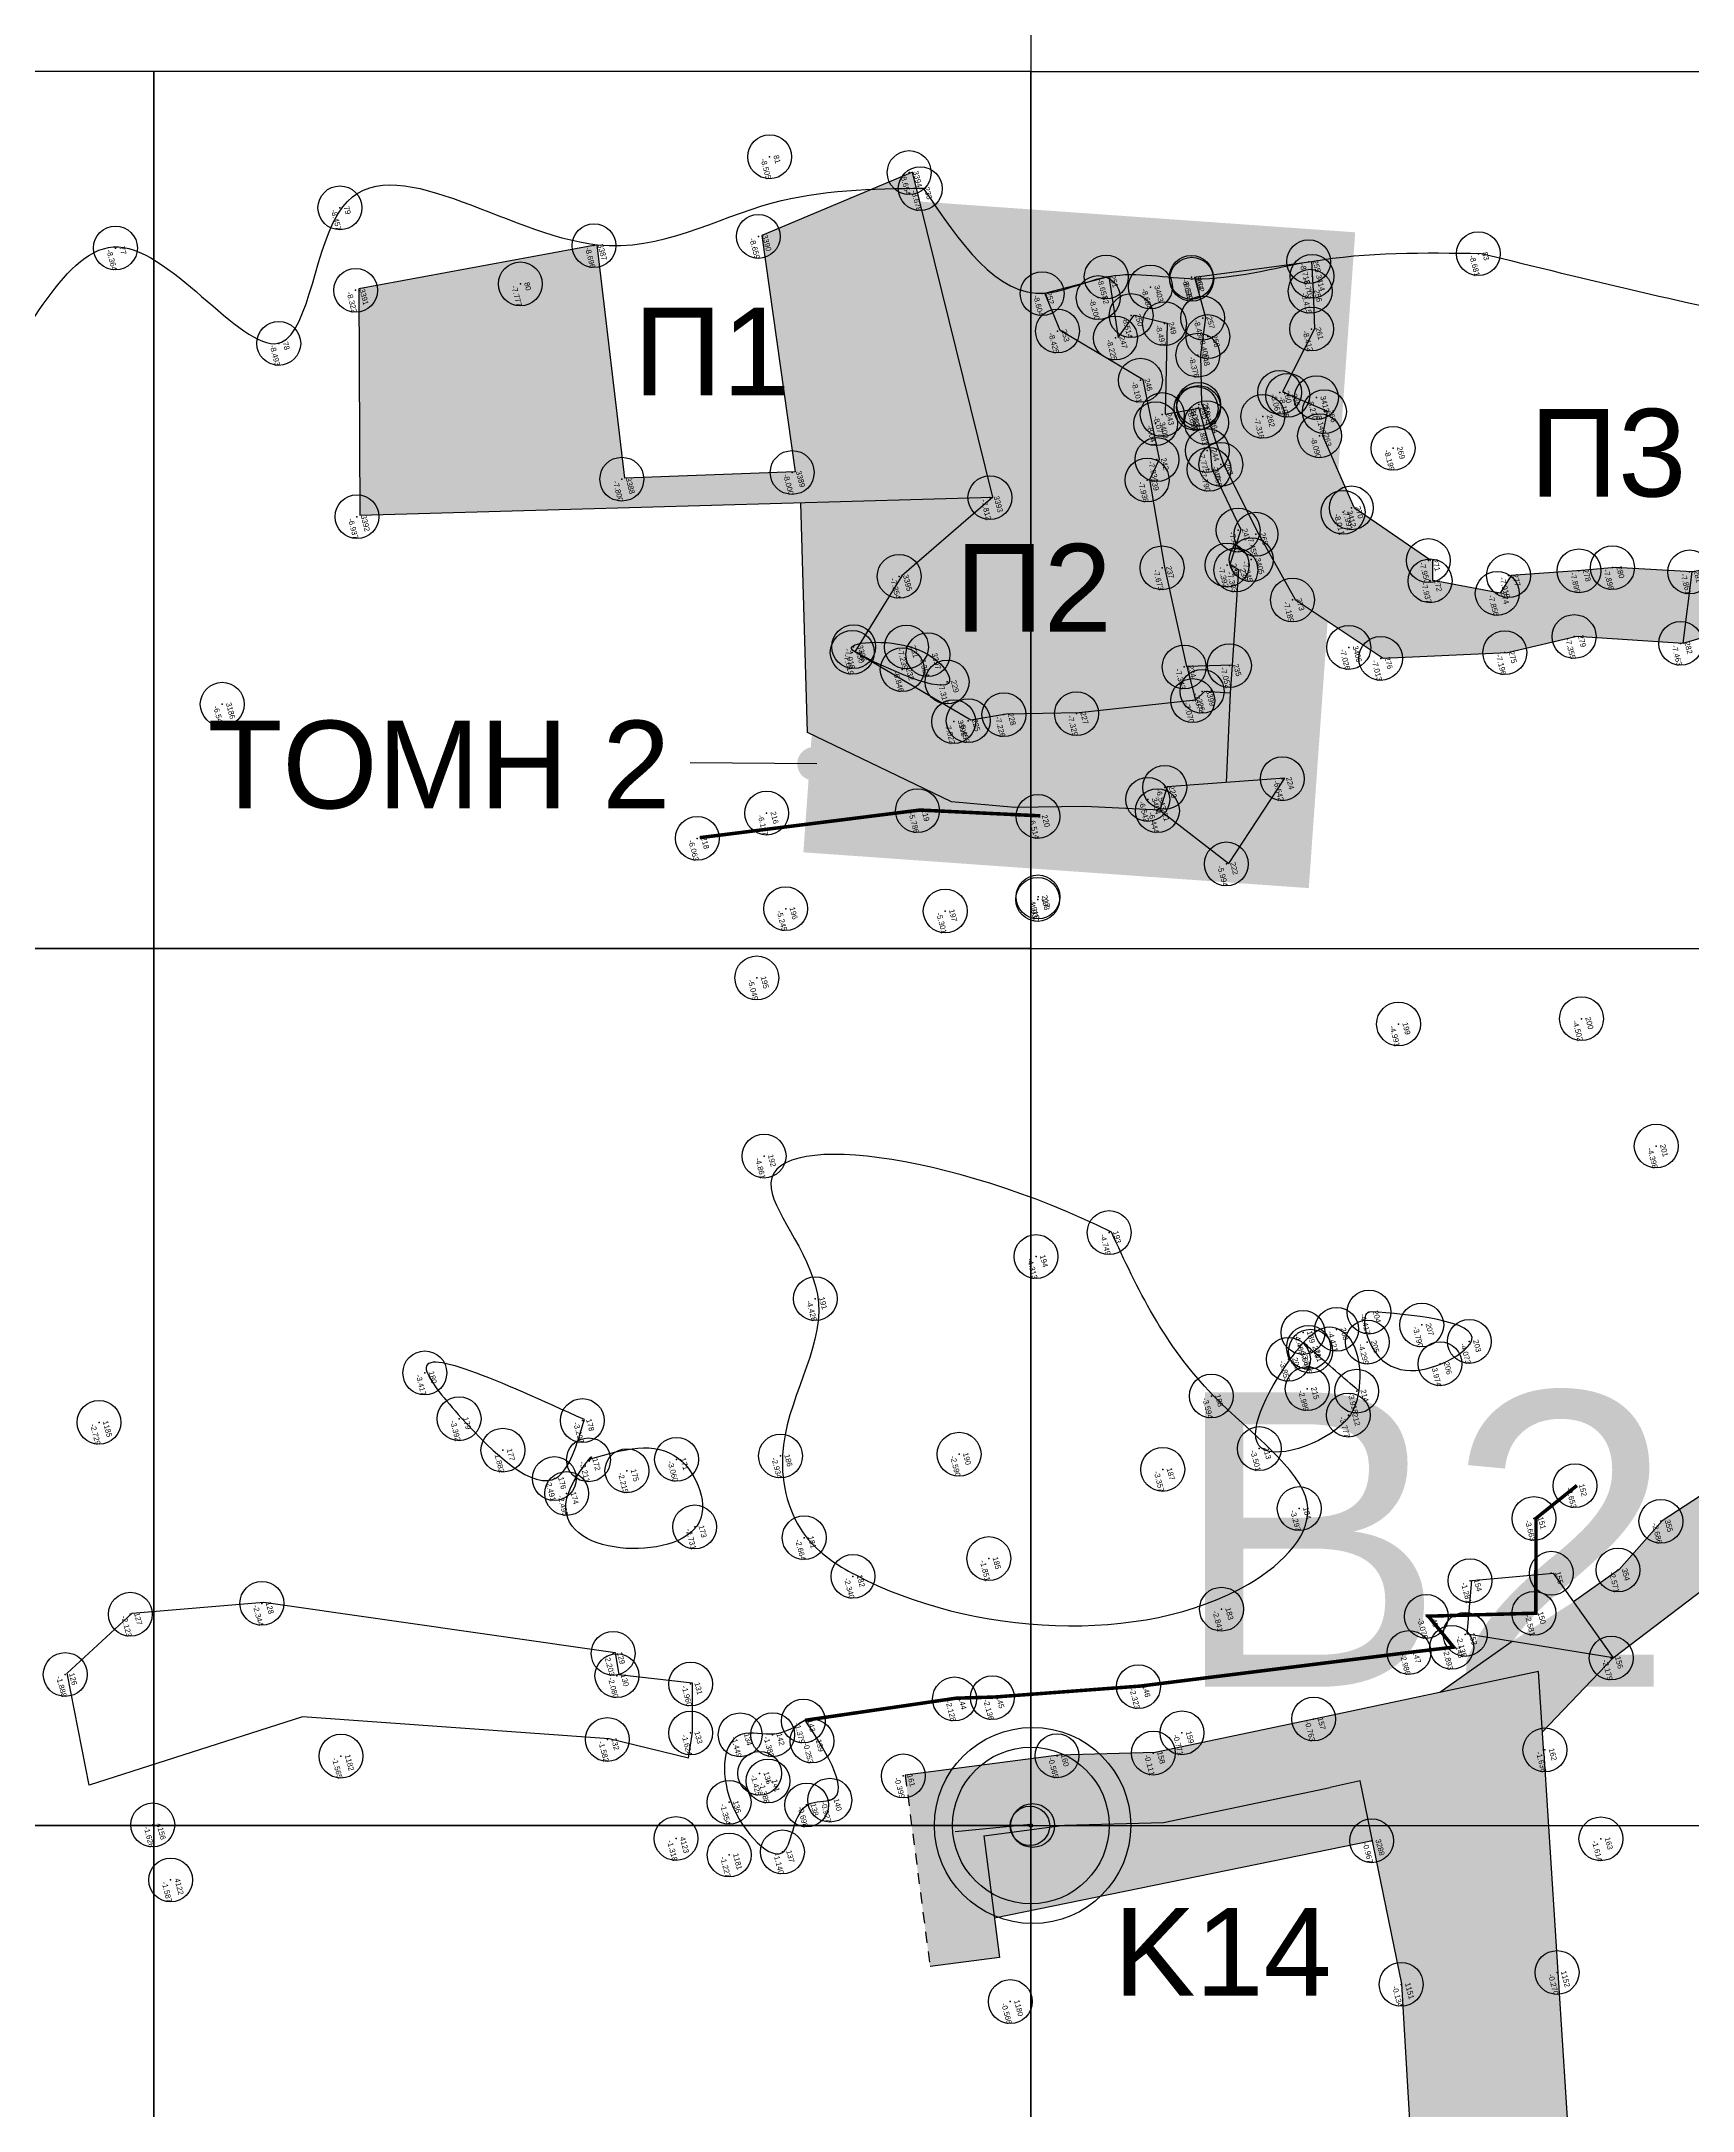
# Model space of a CAD drawing. Header units: millimetres. Extents: x 979 to 714242, y 976 to 4055134.
# Drawn here: x 714077.69 to 714096.52, y 4054859.59 to 4054883.18 of the extents above; entities that cross this region are included whole.
import ezdxf

# ---------------------------------------------------------------- set-up
doc = ezdxf.new("R2010")
doc.units = ezdxf.units.MM
doc.header["$LTSCALE"] = 0.5
doc.header["$MEASUREMENT"] = 0
doc.header["$PDMODE"] = 32
doc.header["$PDSIZE"] = 0.5
doc.linetypes.add('DASHED', pattern=[0.75, 0.5, -0.25])
for name, color, linetype in [('_______TEST_LINE', 30, 'Continuous'), ('__A_11', 1, 'Continuous'), ('__L_11', 1, 'Continuous'), ('__toixeia_pyrg', 5, 'Continuous'), ('AKTOGRAMMI', 255, 'Continuous'), ('apolaxevmenoi_11', 255, 'Continuous'), ('AREA_KYK', 4, 'Continuous'), ('AREA_NOTES', 4, 'Continuous'), ('AREA_SHM', 4, 'Continuous'), ('AREA_TXT', 4, 'Continuous'), ('Endeixeis', 61, 'Continuous'), ('grammes_12', 3, 'Continuous'), ('hatch_proistorikon', 1, 'Continuous'), ('kanabos', 7, 'Continuous'), ('kanabos_10_10', 254, 'Continuous'), ('onoma_kataskevon', 1, 'Continuous'), ('POINTS_KANABBOS_50_50', 7, 'Continuous'), ('TAX-DESC', 45, 'Continuous'), ('TAX-H', 192, 'Continuous'), ('TAX-KOD', 7, 'Continuous'), ('TAX-SHM', 7, 'Continuous')]:
    doc.layers.add(name, color=color, linetype=linetype)
doc.layers.add('ANASKAFES', color=43, linetype='Continuous', transparency=0.6)
doc.styles.add('gr-sdtopo1', font='gr-sdtopo1.shx', dxfattribs={"bigfont": 'BigFgrsdto1.shx'})
doc.styles.get("Standard").update_dxf_attribs({"font": 'arial.ttf'})
doc.styles.add('zzARIALzz', font='arial.ttf')

# ---------------------------------------------------------------- blocks, each defined once
blk = doc.blocks.new('kanabos')
at = {"layer": 'kanabos'}
for p, q in [((714088.096, 4054912.798), (714088.096, 4054712.798)), ((713988.096, 4054862.798), (714188.096, 4054862.798))]:
    blk.add_line(p, q, dxfattribs=at)
blk = doc.blocks.new('kanabos 10_10')
at = {"layer": 'kanabos_10_10'}
for p, q in [((714253.259, 4054882.869), (714273.259, 4054882.869)), ((714253.259, 4054882.869), (714253.259, 4054802.869)), ((714253.259, 4054872.869), (714303.259, 4054872.869)), ((714253.259, 4054862.869), (714313.259, 4054862.869))]:
    blk.add_line(p, q, dxfattribs=at)
blk = doc.blocks.new('blk_SHMEIO_3-Lay')
at = {"layer": 'TAX-SHM'}
blk.add_point((0, 0), dxfattribs=at)
at = {"layer": 'TAX-DESC', "style": 'gr-sdtopo1'}
blk.add_attdef('DESC', (1.12, -0.34), '', height=0.5, dxfattribs=at)
at = {"layer": 'TAX-H', "style": 'gr-sdtopo1'}
blk.add_attdef('H', (0, -1.7), '', height=1, dxfattribs=at)
at = {"layer": 'TAX-KOD', "style": 'gr-sdtopo1'}
blk.add_attdef('KOD', (0, 0.7), '', height=1, dxfattribs=at)
blk = doc.blocks.new('kan10_10_1')
for p, q in [((714374.945, 4054970.478), (714374.945, 4054960.478)), ((714384.945, 4054970.478), (714374.945, 4054970.478)), ((714384.945, 4054960.478), (714384.945, 4054970.478)), ((714374.945, 4054960.478), (714384.945, 4054960.478)), ((714374.945, 4054960.478), (714374.945, 4054950.478)), ((714384.945, 4054960.478), (714374.945, 4054960.478)), ((714384.945, 4054950.478), (714384.945, 4054960.478)), ((714374.945, 4054950.478), (714384.945, 4054950.478)), ((714374.945, 4054950.478), (714374.945, 4054940.478)), ((714384.945, 4054950.478), (714374.945, 4054950.478)), ((714384.945, 4054940.478), (714384.945, 4054950.478))]:
    blk.add_line(p, q)
blk = doc.blocks.new('ENDEIX')
at = {"layer": 'Endeixeis'}
h = blk.add_hatch(color=256, dxfattribs=at)
h.dxf.hatch_style = 1
h.paths.add_polyline_path([(714068.868, 4054792.635, 1), (714069.251, 4054792.635, 1)])
blk.add_line((714069.093, 4054792.637), (714067.65, 4054792.577), dxfattribs=at)
blk = doc.blocks.new('blk_KOR-IDIOKT_4-Lay')
at = {"layer": 'AREA_KYK', "linetype": 'ByBlock', "lineweight": -2}
blk.add_circle((0, 0), 1, dxfattribs=at)
at = {"layer": 'AREA_SHM'}
blk.add_point((0, 0), dxfattribs=at)
at = {"layer": 'AREA_NOTES', "style": 'zzARIALzz'}
blk.add_attdef('KTT', (1.414, -3.414), '', height=1.5, dxfattribs=at)
at = {"layer": 'AREA_TXT', "style": 'zzARIALzz'}
blk.add_attdef('AA', (1.414, 1.414), '', height=3, dxfattribs=at)

msp = doc.modelspace()

# ---------------------------------------------------------------- hatches: boundary and pattern name
at = {"layer": 'ANASKAFES'}
h = msp.add_hatch(color=256, dxfattribs=at)
h.dxf.hatch_style = 1
h.paths.add_polyline_path([(714092.672, 4054881.004), (714086.91, 4054881.411), (714086.381, 4054873.934), (714092.143, 4054873.526)])
at = {"layer": 'hatch_proistorikon'}
h = msp.add_hatch(color=1, dxfattribs=at)
h.dxf.hatch_style = 1
edge = h.paths.add_edge_path()
edge.add_line((714084.03, 4054880.863), (714081.312, 4054880.36))
edge.add_line((714081.312, 4054880.36), (714081.324, 4054877.777))
edge.add_line((714081.324, 4054877.777), (714088.539, 4054877.984))
edge.add_line((714088.539, 4054877.984), (714087.67, 4054881.507))
edge.add_spline(control_points=[(714087.67, 4054881.507), (714087.573, 4054881.506), (714087.476, 4054881.504), (714087.378, 4054881.501)], knot_values=[100.888039, 100.888039, 100.888039, 100.888039, 101.176087, 101.176087, 101.176087, 101.176087], degree=3, periodic=0)
edge.add_spline(control_points=[(714087.378, 4054881.501), (714087.304, 4054881.499), (714087.23, 4054881.497), (714087.157, 4054881.493)], knot_values=[100.668393, 100.668393, 100.668393, 100.668393, 100.888039, 100.888039, 100.888039, 100.888039], degree=3, periodic=0)
edge.add_line((714087.157, 4054881.493), (714085.906, 4054880.966))
edge.add_line((714085.906, 4054880.966), (714086.287, 4054878.274))
edge.add_line((714086.287, 4054878.274), (714084.344, 4054878.201))
edge.add_line((714084.344, 4054878.201), (714084.03, 4054880.863))
edge = h.paths.add_edge_path()
edge.add_line((714087.625, 4054881.691), (714087.157, 4054881.493))
edge.add_spline(control_points=[(714087.157, 4054881.493), (714087.206, 4054881.496), (714087.256, 4054881.497), (714087.305, 4054881.499)], knot_values=[100.668393, 100.668393, 100.668393, 100.668393, 100.815884, 100.815884, 100.815884, 100.815884], degree=3, periodic=0)
edge.add_spline(control_points=[(714087.305, 4054881.499), (714087.33, 4054881.5), (714087.354, 4054881.501), (714087.378, 4054881.501)], knot_values=[100.815884, 100.815884, 100.815884, 100.815884, 100.888039, 100.888039, 100.888039, 100.888039], degree=3, periodic=0)
edge.add_spline(control_points=[(714087.378, 4054881.501), (714087.394, 4054881.502), (714087.411, 4054881.502), (714087.427, 4054881.502)], knot_values=[100.888039, 100.888039, 100.888039, 100.888039, 100.935548, 100.935548, 100.935548, 100.935548], degree=3, periodic=0)
edge.add_spline(control_points=[(714087.427, 4054881.502), (714087.508, 4054881.504), (714087.589, 4054881.506), (714087.67, 4054881.507)], knot_values=[100.935548, 100.935548, 100.935548, 100.935548, 101.176087, 101.176087, 101.176087, 101.176087], degree=3, periodic=0)
edge.add_line((714087.67, 4054881.507), (714087.625, 4054881.691))
h = msp.add_hatch(color=1, dxfattribs=at)
h.dxf.hatch_style = 1
h.paths.add_polyline_path([(714092.659, 4054877.867), (714092.298, 4054878.689), (714092.352, 4054878.963), (714091.843, 4054879.184), (714092.207, 4054879.905), (714092.174, 4054880.673), (714090.841, 4054880.492), (714090.965, 4054880.032), (714090.92, 4054879.008), (714091.008, 4054878.839), (714091.172, 4054878.362), (714091.571, 4054877.565), (714091.986, 4054876.817), (714092.992, 4054876.149), (714094.408, 4054876.214), (714095.198, 4054876.397), (714096.411, 4054876.319), (714096.515, 4054877.133), (714095.635, 4054877.182), (714094.45, 4054877.092), (714094.323, 4054876.889), (714093.556, 4054877.033), (714093.556, 4054877.251)])
h = msp.add_hatch(color=1, dxfattribs=at)
h.dxf.hatch_style = 1
edge = h.paths.add_edge_path()
edge.add_line((714090.39, 4054880.002), (714090.151, 4054880.06))
edge.add_line((714090.151, 4054880.06), (714089.971, 4054879.805))
edge.add_line((714089.971, 4054879.805), (714089.865, 4054880.501))
edge.add_line((714089.865, 4054880.501), (714089.627, 4054880.439))
edge.add_spline(control_points=[(714089.627, 4054880.439), (714089.457, 4054880.385), (714089.291, 4054880.322), (714089.135, 4054880.311)], knot_values=[1.833823, 1.833823, 1.833823, 1.833823, 2.348856, 2.348856, 2.348856, 2.348856], degree=3, periodic=0)
edge.add_line((714089.135, 4054880.311), (714089.31, 4054879.884))
edge.add_line((714089.31, 4054879.884), (714090.255, 4054879.322))
edge.add_line((714090.255, 4054879.322), (714090.442, 4054878.419))
edge.add_line((714090.442, 4054878.419), (714090.331, 4054878.185))
edge.add_line((714090.331, 4054878.185), (714090.5, 4054877.185))
edge.add_line((714090.5, 4054877.185), (714090.753, 4054876.054))
edge.add_line((714090.753, 4054876.054), (714090.892, 4054876.058))
edge.add_line((714090.892, 4054876.058), (714090.431, 4054878.824))
edge.add_line((714090.431, 4054878.824), (714090.39, 4054880.002))
h = msp.add_hatch(color=1, dxfattribs=at)
h.dxf.hatch_style = 1
h.paths.add_polyline_path([(714091.036, 4054878.307), (714091.018, 4054878.522), (714090.89, 4054879), (714090.504, 4054878.932), (714090.53, 4054879.969), (714090.39, 4054880.002), (714090.431, 4054878.824), (714090.892, 4054876.058), (714091.268, 4054876.068), (714091.341, 4054877.158), (714091.242, 4054877.214), (714091.368, 4054877.614)])
h = msp.add_hatch(color=1, dxfattribs=at)
h.dxf.hatch_style = 1
edge = h.paths.add_edge_path()
edge.add_line((714097.825, 4054877.359), (714096.515, 4054877.133))
edge.add_line((714096.515, 4054877.133), (714096.411, 4054876.319))
edge.add_line((714096.411, 4054876.319), (714098.781, 4054877.017))
edge.add_line((714098.781, 4054877.017), (714099.787, 4054878.594))
edge.add_line((714099.787, 4054878.594), (714097.724, 4054879.934))
edge.add_spline(control_points=[(714097.724, 4054879.934), (714097.715, 4054879.936), (714097.655, 4054879.948), (714097.595, 4054879.96), (714097.544, 4054879.97)], knot_values=[3.522992, 3.522992, 3.522992, 3.522992, 3.551817, 3.70942, 3.70942, 3.70942, 3.70942], degree=3, periodic=0)
edge.add_line((714097.544, 4054879.97), (714097.321, 4054879.69))
edge.add_line((714097.321, 4054879.69), (714097.825, 4054877.359))
h = msp.add_hatch(color=1, dxfattribs=at)
h.dxf.hatch_style = 1
edge = h.paths.add_edge_path()
edge.add_line((714088.539, 4054877.984), (714086.351, 4054877.921))
edge.add_line((714086.351, 4054877.921), (714086.426, 4054875.302))
edge.add_line((714086.426, 4054875.302), (714088.069, 4054874.509))
edge.add_line((714088.069, 4054874.509), (714088.793, 4054874.445))
edge.add_line((714088.793, 4054874.445), (714089.591, 4054874.456))
edge.add_line((714089.591, 4054874.456), (714090.445, 4054874.414))
edge.add_line((714090.445, 4054874.414), (714090.53, 4054874.681))
edge.add_line((714090.53, 4054874.681), (714091.2, 4054874.729))
edge.add_line((714091.2, 4054874.729), (714091.246, 4054875.751))
edge.add_line((714091.246, 4054875.751), (714090.957, 4054875.77))
edge.add_line((714090.957, 4054875.77), (714090.85, 4054875.671))
edge.add_line((714090.85, 4054875.671), (714089.524, 4054875.523))
edge.add_line((714089.524, 4054875.523), (714088.697, 4054875.511))
edge.add_line((714088.697, 4054875.511), (714088.288, 4054875.442))
edge.add_line((714088.288, 4054875.442), (714086.968, 4054876.221))
edge.add_spline(control_points=[(714086.968, 4054876.221), (714086.964, 4054876.223), (714086.961, 4054876.226), (714086.958, 4054876.228)], knot_values=[2.347263, 2.347263, 2.347263, 2.347263, 2.360006, 2.360006, 2.360006, 2.360006], degree=3, periodic=0)
edge.add_spline(control_points=[(714086.951, 4054876.232), (714086.949, 4054876.234), (714086.946, 4054876.236), (714086.944, 4054876.238)], knot_values=[2.325525, 2.325525, 2.325525, 2.325525, 2.338118, 2.338118, 2.338118, 2.338118], degree=3, periodic=0)
edge.add_spline(control_points=[(714086.932, 4054876.251), (714086.932, 4054876.252), (714086.932, 4054876.252), (714086.931, 4054876.253)], knot_values=[2.291317, 2.291317, 2.291317, 2.291317, 2.295894, 2.295894, 2.295894, 2.295894], degree=3, periodic=0)
edge.add_spline(control_points=[(714086.929, 4054876.269), (714086.93, 4054876.27), (714086.93, 4054876.27), (714086.93, 4054876.271)], knot_values=[2.24793, 2.24793, 2.24793, 2.24793, 2.25264, 2.25264, 2.25264, 2.25264], degree=3, periodic=0)
edge.add_spline(control_points=[(714086.937, 4054876.281), (714086.95, 4054876.295), (714086.982, 4054876.307), (714087.026, 4054876.315)], knot_values=[2.101457, 2.101457, 2.101457, 2.101457, 2.221724, 2.221724, 2.221724, 2.221724], degree=3, periodic=0)
edge.add_line((714087.026, 4054876.315), (714087.505, 4054877.087))
edge.add_line((714087.505, 4054877.087), (714088.539, 4054877.984))
h = msp.add_hatch(color=1, dxfattribs=at)
h.dxf.hatch_style = 1
h.paths.add_polyline_path([(714090.892, 4054876.058), (714090.753, 4054876.054), (714090.85, 4054875.671), (714090.943, 4054875.757)])
h.paths.add_polyline_path([(714091.268, 4054876.068), (714090.892, 4054876.058), (714090.943, 4054875.757), (714090.957, 4054875.77), (714091.246, 4054875.751)])
h = msp.add_hatch(color=1, dxfattribs=at)
h.dxf.hatch_style = 1
h.paths.add_polyline_path([(714097.491, 4054866.18), (714096.785, 4054866.71), (714096.17, 4054866.31), (714095.681, 4054865.755), (714095.162, 4054865.388), (714095.613, 4054864.749)])
h.paths.add_polyline_path([(714094.805, 4054863.903), (714095.613, 4054864.749), (714094.461, 4054864.936), (714093.638, 4054864.354), (714094.761, 4054864.592)])
h = msp.add_hatch(color=1, dxfattribs=at)
h.dxf.hatch_style = 1
h.paths.add_polyline_path([(714095.162, 4054865.388), (714094.461, 4054864.936), (714095.613, 4054864.749)])
at = {"layer": 'hatch_proistorikon', "ltscale": 0.5}
h = msp.add_hatch(color=256, dxfattribs=at)
h.dxf.hatch_style = 1
edge = h.paths.add_edge_path()
edge.add_line((714095.515, 4054852.778), (714095.49, 4054853.142))
edge.add_line((714095.49, 4054853.142), (714095.065, 4054852.922))
edge.add_line((714095.065, 4054852.922), (714093.342, 4054852.265))
edge.add_line((714093.342, 4054852.265), (714093.315, 4054851.417))
edge.add_line((714093.315, 4054851.417), (714093.292, 4054851.116))
edge.add_line((714093.292, 4054851.116), (714093.91, 4054851.117))
edge.add_spline(control_points=[(714093.91, 4054851.117), (714093.916, 4054851.125), (714094.062, 4054851.34), (714094.616, 4054851.297), (714094.939, 4054851.154), (714095.018, 4054851.119)], knot_values=[4.403074, 4.403074, 4.403074, 4.403074, 4.435811, 5.288384, 5.549145, 5.549145, 5.549145, 5.549145], degree=3, periodic=0)
edge.add_line((714095.018, 4054851.119), (714096.044, 4054851.116))
edge.add_line((714096.044, 4054851.116), (714095.515, 4054852.778))
h.paths.add_polyline_path([(714095.167, 4054858.246), (714093.385, 4054857.993), (714093.475, 4054856.489), (714093.342, 4054852.265), (714095.065, 4054852.922), (714095.49, 4054853.142), (714095.367, 4054854.949), (714096.306, 4054854.926), (714096.307, 4054855.444), (714095.345, 4054855.468)])
h.paths.add_polyline_path([(714094.821, 4054863.658), (714094.778, 4054864.323), (714093.339, 4054863.427), (714093.153, 4054863.431), (714092.014, 4054864.012), (714090.392, 4054863.669), (714089.295, 4054863.638), (714087.541, 4054863.41), (714087.825, 4054861.228), (714088.618, 4054861.332), (714088.438, 4054862.72), (714089.358, 4054862.84), (714090.486, 4054862.871), (714092.385, 4054863.272), (714092.73, 4054863.345), (714093.202, 4054861.033), (714093.385, 4054857.993), (714095.167, 4054858.246)])
h.paths.add_polyline_path([(714089.492, 4054863.405), (714089.275, 4054863.237), (714089.157, 4054863.399), (714089.305, 4054863.501)], flags=0)
h.paths.add_polyline_path([(714094.778, 4054864.323), (714094.761, 4054864.592), (714092.22, 4054864.055), (714092.014, 4054864.012), (714093.153, 4054863.431), (714093.339, 4054863.427)])
h.paths.add_polyline_path([(714089.492, 4054863.405), (714089.305, 4054863.501), (714089.157, 4054863.399), (714089.275, 4054863.237)], flags=16)
h = msp.add_hatch(color=256, dxfattribs=at)
h.dxf.hatch_style = 1
edge = h.paths.add_edge_path()
edge.add_spline(control_points=[(714095.018, 4054851.119), (714094.939, 4054851.154), (714094.616, 4054851.297), (714094.062, 4054851.34), (714093.916, 4054851.125), (714093.91, 4054851.117)], knot_values=[4.403074, 4.403074, 4.403074, 4.403074, 4.663835, 5.516408, 5.549145, 5.549145, 5.549145, 5.549145], degree=3, periodic=0)
edge.add_line((714093.91, 4054851.117), (714095.018, 4054851.119))
h.paths.add_polyline_path([(714089.492, 4054863.405), (714089.305, 4054863.501), (714089.157, 4054863.399), (714089.275, 4054863.237)])
at = {"layer": 'hatch_proistorikon', "linetype": 'DASHED'}
h = msp.add_hatch(color=256, dxfattribs=at)
h.dxf.hatch_style = 1
h.paths.add_polyline_path([(714092.869, 4054862.662), (714092.73, 4054863.345), (714092.385, 4054863.272), (714090.486, 4054862.871), (714089.358, 4054862.84), (714088.438, 4054862.72), (714088.56, 4054861.782)])

# ---------------------------------------------------------------- linework, layer by layer
at = {"color": 4}
msp.add_line((714090.838, 4054880.492), (714092.174, 4054880.673), dxfattribs=at)
at = {"layer": '_______TEST_LINE'}
msp.add_line((714088.972, 4054862.847), (714088.112, 4054862.766), dxfattribs=at)
msp.add_circle((714088.974, 4054862.837), 0.0199, dxfattribs=at)
at = {"layer": '__A_11', "color": 1, "ltscale": 0.5}
for p, q in [((714096.785, 4054866.71), (714096.17, 4054866.31)), ((714096.17, 4054866.31), (714095.681, 4054865.755))]:
    msp.add_line(p, q, dxfattribs=at)
at = {"layer": '__A_11', "ltscale": 0.5}
for p, q in [((714092.22, 4054864.055), (714090.392, 4054863.669)), ((714090.392, 4054863.669), (714089.295, 4054863.638)), ((714089.295, 4054863.638), (714087.541, 4054863.41)), ((714088.438, 4054862.72), (714088.618, 4054861.332))]:
    msp.add_line(p, q, dxfattribs=at)
at = {"layer": '__A_11', "linetype": 'DASHED', "ltscale": 0.5}
msp.add_line((714087.541, 4054863.41), (714087.825, 4054861.228), dxfattribs=at)
at = {"layer": '__L_11', "ltscale": 0.5}
for p, q in [((714092.174, 4054880.673), (714092.191, 4054880.337)), ((714090.838, 4054880.492), (714090.965, 4054880.032)), ((714092.191, 4054880.337), (714092.207, 4054879.905)), ((714090.965, 4054880.032), (714090.91, 4054879.608)), ((714092.207, 4054879.905), (714091.843, 4054879.184)), ((714090.91, 4054879.608), (714090.919, 4054879.047)), ((714090.919, 4054879.047), (714091.008, 4054878.839)), ((714091.843, 4054879.184), (714092.352, 4054878.963)), ((714091.008, 4054878.839), (714091.172, 4054878.362)), ((714092.352, 4054878.963), (714092.298, 4054878.689)), ((714092.659, 4054877.867), (714092.298, 4054878.689)), ((714090.331, 4054878.185), (714090.442, 4054878.419)), ((714091.172, 4054878.362), (714091.571, 4054877.565)), ((714090.5, 4054877.185), (714090.331, 4054878.185)), ((714092.659, 4054877.867), (714093.535, 4054877.265)), ((714091.571, 4054877.565), (714091.986, 4054876.817)), ((714090.753, 4054876.054), (714090.5, 4054877.185)), ((714093.556, 4054877.033), (714093.556, 4054877.265)), ((714095.253, 4054877.146), (714094.45, 4054877.092)), ((714095.635, 4054877.182), (714095.253, 4054877.146)), ((714096.515, 4054877.133), (714095.635, 4054877.182)), ((714096.411, 4054876.319), (714096.515, 4054877.133)), ((714094.323, 4054876.889), (714093.556, 4054877.033)), ((714094.45, 4054877.092), (714094.323, 4054876.889)), ((714091.986, 4054876.817), (714092.992, 4054876.149)), ((714094.408, 4054876.214), (714095.198, 4054876.397)), ((714095.198, 4054876.397), (714096.411, 4054876.319)), ((714092.992, 4054876.149), (714094.408, 4054876.214)), ((714091.268, 4054876.068), (714090.753, 4054876.054))]:
    msp.add_line(p, q, dxfattribs=at)
at = {"layer": '__L_11', "color": 1, "ltscale": 0.5}
for p, q in [((714089.135, 4054880.311), (714089.865, 4054880.501)), ((714089.865, 4054880.501), (714089.971, 4054879.805)), ((714089.31, 4054879.884), (714089.135, 4054880.311)), ((714089.971, 4054879.805), (714090.151, 4054880.06)), ((714090.151, 4054880.06), (714090.53, 4054879.969)), ((714090.53, 4054879.969), (714090.504, 4054878.932)), ((714090.255, 4054879.322), (714089.31, 4054879.884)), ((714090.442, 4054878.419), (714090.255, 4054879.322)), ((714090.504, 4054878.932), (714090.89, 4054879)), ((714090.89, 4054879), (714091.018, 4054878.522)), ((714091.018, 4054878.522), (714091.036, 4054878.307)), ((714091.036, 4054878.307), (714091.368, 4054877.614)), ((714091.368, 4054877.614), (714091.242, 4054877.214)), ((714091.242, 4054877.214), (714091.341, 4054877.158)), ((714091.341, 4054877.158), (714091.268, 4054876.068))]:
    msp.add_line(p, q, dxfattribs=at)
at = {"layer": '__L_11', "ltscale": 0.5}
msp.add_lwpolyline([(714090.85, 4054875.671), (714089.524, 4054875.523), (714088.697, 4054875.511), (714088.288, 4054875.442), (714086.968, 4054876.221)], dxfattribs=at)
at = {"layer": '__L_11', "color": 7, "ltscale": 0.5, "start_tangent": (0.870587, -0.492014), "end_tangent": (0.870587, -0.492014)}
msp.add_spline([(714086.968, 4054876.221), (714088.046, 4054875.883), (714087.585, 4054876.282), (714086.968, 4054876.221)], degree=3, dxfattribs=at)
at = {"layer": '__toixeia_pyrg', "color": 1, "ltscale": 0.5}
for p, q in [((714094.821, 4054863.658), (714095.375, 4054855.002)), ((714093.475, 4054856.489), (714093.202, 4054861.033))]:
    msp.add_line(p, q, dxfattribs=at)
at = {"layer": 'AKTOGRAMMI'}
msp.add_spline([(714001.63, 4054895.662), (714004.921, 4054894.058), (714005.991, 4054895.628), (714009.051, 4054893.404), (714011.758, 4054892.145), (714013.446, 4054892.722), (714016.218, 4054891.932), (714019.693, 4054891.503), (714023.057, 4054890.665), (714027.295, 4054890.847), (714030.264, 4054889.959), (714033.131, 4054889.948), (714035.243, 4054889.817), (714038.923, 4054888.036), (714042.696, 4054888.121), (714044.166, 4054886.496), (714046.246, 4054886.492), (714048.65, 4054886.08), (714049.645, 4054887.106), (714052.534, 4054884.522), (714055.982, 4054884.313), (714061.522, 4054884.378), (714063.126, 4054881.467), (714064.678, 4054883.798), (714066.762, 4054881.807), (714068.548, 4054880.417), (714070.528, 4054881.836), (714072.264, 4054884.15), (714077.061, 4054879.334), (714078.571, 4054880.838), (714080.432, 4054879.75), (714081.129, 4054881.295), (714084.03, 4054880.863), (714086.029, 4054881.34), (714087.747, 4054881.509)], degree=3, dxfattribs=at)
at = {"layer": 'AKTOGRAMMI', "ltscale": 0.5}
msp.add_spline([(714087.747, 4054881.509), (714089.135, 4054880.311), (714089.865, 4054880.501), (714090.842, 4054880.475), (714092.174, 4054880.673), (714094.109, 4054880.764)], degree=3, dxfattribs=at)
msp.add_open_spline([(714094.109, 4054880.764), (714095.311, 4054880.469), (714097.643, 4054879.897), (714100.739, 4054879.425), (714104.263, 4054878.581), (714103.981, 4054874.445), (714107.184, 4054874.867), (714108.524, 4054877.421), (714109.588, 4054874.161), (714111.89, 4054875.573), (714112.883, 4054876.45), (714114.646, 4054876.01), (714114.284, 4054875.452), (714114.284, 4054875.452)], degree=3, knots=[0, 0, 0, 0, 3.680595, 7.140513, 9.779951, 13.277631, 15.541747, 17.29548, 19.166227, 21.666859, 23.270168, 24.780742, 24.928562, 24.928562, 24.928562, 24.928562], dxfattribs=at)
at = {"layer": 'apolaxevmenoi_11', "color": 7, "ltscale": 0.5}
for p, q in [((714091.87, 4054874.778), (714090.53, 4054874.681)), ((714091.231, 4054873.807), (714091.87, 4054874.778)), ((714090.445, 4054874.414), (714091.231, 4054873.807)), ((714080.228, 4054865.382), (714084.234, 4054864.808)), ((714077.988, 4054864.573), (714078.729, 4054865.258)), ((714084.234, 4054864.808), (714084.277, 4054864.554)), ((714078.238, 4054863.297), (714077.988, 4054864.573)), ((714085.116, 4054864.459), (714084.277, 4054864.554)), ((714085.116, 4054863.9), (714085.116, 4054864.459)), ((714080.671, 4054864.075), (714078.238, 4054863.297)), ((714084.167, 4054863.827), (714080.671, 4054864.075)), ((714085.072, 4054863.604), (714085.116, 4054863.9)), ((714085.072, 4054863.604), (714084.167, 4054863.827))]:
    msp.add_line(p, q, dxfattribs=at)
at = {"layer": 'apolaxevmenoi_11', "ltscale": 0.5}
for p, q in [((714090.53, 4054874.681), (714090.445, 4054874.414)), ((714078.729, 4054865.258), (714080.228, 4054865.382))]:
    msp.add_line(p, q, dxfattribs=at)
at = {"layer": 'apolaxevmenoi_11', "color": 7, "ltscale": 0.5, "const_width": 0.04}
for points in [[(714085.199, 4054874.101), (714087.71, 4054874.416), (714089.083, 4054874.35)], [(714086.402, 4054864.037), (714088.124, 4054864.289), (714088.557, 4054864.302), (714090.222, 4054864.427), (714093.307, 4054864.813), (714093.794, 4054864.871), (714093.506, 4054865.224), (714094.731, 4054865.258), (714094.734, 4054866.34), (714095.2, 4054866.714)]]:
    msp.add_lwpolyline(points, dxfattribs=at)
at = {"layer": 'apolaxevmenoi_11', "color": 7, "ltscale": 0.5}
msp.add_lwpolyline([(714093.949, 4054865.019), (714094.002, 4054865.631), (714094.93, 4054865.716), (714095.613, 4054864.749), (714093.949, 4054865.019)], dxfattribs=at)
for points, start_tangent, end_tangent in [([(714092.854, 4054868.694), (714093.998, 4054868.359), (714093.664, 4054868.106), (714092.834, 4054868.353), (714092.854, 4054868.694)], (0.998337, -0.057655), (0.998337, -0.057655)), ([(714092.484, 4054868.498), (714091.935, 4054868.158), (714091.603, 4054867.14), (714092.617, 4054867.521), (714092.713, 4054867.794), (714092.484, 4054868.498)], (-0.893712, 0.44864), (-0.893712, 0.44864))]:
    msp.add_spline(points, degree=3, dxfattribs=dict(at, start_tangent=start_tangent, end_tangent=end_tangent))
msp.add_spline([(714092.713, 4054867.794), (714092.187, 4054868.25), (714092.084, 4054868.344)], degree=3, dxfattribs=at)
at = {"layer": 'grammes_12', "color": 1}
for p, q in [((714087.625, 4054881.691), (714085.906, 4054880.966)), ((714088.539, 4054877.984), (714087.625, 4054881.691)), ((714085.906, 4054880.966), (714086.287, 4054878.274)), ((714084.03, 4054880.863), (714081.312, 4054880.36)), ((714084.344, 4054878.201), (714084.03, 4054880.863)), ((714081.312, 4054880.36), (714081.324, 4054877.777)), ((714086.287, 4054878.274), (714084.344, 4054878.201)), ((714081.324, 4054877.777), (714088.539, 4054877.984)), ((714086.426, 4054875.302), (714086.351, 4054877.921)), ((714090.753, 4054876.054), (714090.85, 4054875.671)), ((714091.268, 4054876.068), (714091.246, 4054875.751)), ((714090.85, 4054875.671), (714090.957, 4054875.77)), ((714090.957, 4054875.77), (714091.246, 4054875.751)), ((714091.246, 4054875.751), (714091.2, 4054874.729)), ((714095.613, 4054864.749), (714097.491, 4054866.18)), ((714095.681, 4054865.755), (714095.162, 4054865.388)), ((714094.461, 4054864.936), (714093.638, 4054864.354)), ((714094.805, 4054863.903), (714095.613, 4054864.749)), ((714094.761, 4054864.592), (714092.22, 4054864.055)), ((714094.821, 4054863.658), (714094.761, 4054864.592)), ((714093.202, 4054861.033), (714092.73, 4054863.345)), ((714092.869, 4054862.662), (714088.56, 4054861.782)), ((714088.618, 4054861.332), (714087.825, 4054861.228))]:
    msp.add_line(p, q, dxfattribs=at)
at = {"layer": 'grammes_12', "color": 7}
msp.add_line((714092.73, 4054863.345), (714092.385, 4054863.272), dxfattribs=at)
at = {"layer": 'grammes_12', "color": 1}
for points in [[(714096.411, 4054876.319), (714098.781, 4054877.017), (714099.787, 4054878.594), (714097.587, 4054880.024), (714097.321, 4054879.69), (714097.825, 4054877.359), (714096.515, 4054877.133)], [(714088.539, 4054877.984), (714087.505, 4054877.087), (714086.968, 4054876.221)], [(714090.445, 4054874.414), (714089.591, 4054874.456), (714088.793, 4054874.445), (714088.069, 4054874.509), (714086.426, 4054875.302)]]:
    msp.add_lwpolyline(points, dxfattribs=at)
at = {"layer": 'grammes_12', "color": 7, "ltscale": 0.5}
msp.add_lwpolyline([(714088.438, 4054862.72), (714089.358, 4054862.84), (714090.486, 4054862.871), (714092.385, 4054863.272)], dxfattribs=at)
at = {"layer": 'grammes_12', "color": 7}
msp.add_open_spline([(714089.892, 4054869.604), (714090.189, 4054868.962), (714090.707, 4054867.845), (714092.555, 4054866.555), (714090.926, 4054864.842), (714087.952, 4054865.023), (714086.282, 4054866.124), (714085.954, 4054867.388), (714086.996, 4054868.785), (714084.984, 4054870.944), (714088.102, 4054870.494), (714089.892, 4054869.604), (714089.892, 4054869.604), (714081.892, 4054885.604), (714088.268, 4054873.107), (714089.892, 4054869.604)], degree=3, knots=[0, 0, 0, 0, 2.198862, 3.827047, 5.276574, 9.49457, 10.205014, 11.175894, 13.011888, 14.739659, 18.768825, 18.768825, 18.768825, 18.768825, 18.768825, 18.768825, 18.768825, 18.768825], dxfattribs=at)
for points in [[(714083.884, 4054867.465), (714083.566, 4054866.803), (714082.481, 4054867.486), (714082.089, 4054868.009), (714083.884, 4054867.465)], [(714083.954, 4054867.017), (714084.958, 4054867.021), (714085.165, 4054866.251), (714083.705, 4054866.633), (714083.954, 4054867.017), (714083.933, 4054866.985)], [(714086.402, 4054864.037), (714086.051, 4054863.88), (714085.682, 4054863.879), (714085.554, 4054863.11), (714086.163, 4054862.545), (714086.439, 4054863.079), (714086.702, 4054863.134), (714086.402, 4054864.037), (714086.398, 4054864.043)]]:
    msp.add_spline(points, degree=3, dxfattribs=at)
at = {"layer": 'POINTS_KANABBOS_50_50'}
msp.add_circle((714088.974, 4054862.837), 0.893, dxfattribs=at)
at = {"layer": 'TAX-SHM'}
msp.add_circle((714088.964, 4054862.833), 0.225, dxfattribs=at)

# ---------------------------------------------------------------- block references
at = {"layer": '__toixeia_pyrg', "color": 2}
msp.add_blockref('kanabos 10_10', (-164.285, -0.032), dxfattribs=at)
at = {"layer": 'AREA_SHM', "xscale": 1.119008732385416, "yscale": 1.119008732385416, "zscale": 1.119008732385416}
msp.add_blockref('blk_KOR-IDIOKT_4-Lay', (714088.994, 4054862.837), dxfattribs=at).add_auto_attribs({'AA': 'B2'})
at = {"layer": 'Endeixeis', "rotation": 357.1586743030973}
msp.add_blockref('ENDEIX', (-200101.454, 40463.615), dxfattribs=at)
at = {"layer": 'kanabos'}
msp.add_blockref('kanabos', (0.878, 0.039), dxfattribs=at)
at = {"layer": 'kanabos_10_10'}
for p in [(-305.971, -87.641), (-295.971, -87.641)]:
    msp.add_blockref('kan10_10_1', p, dxfattribs=at)
at = {"layer": 'TAX-SHM', "xscale": 0.062475, "yscale": 0.062475, "zscale": 0.062475, "rotation": 284.5704941548227}
for p, values in [((714085.996, 4054881.865), {'KOD': '81', 'H': '-8.505'}), ((714087.587, 4054881.685), {'KOD': '3394', 'H': '-8.654'}), ((714087.713, 4054881.502), {'KOD': '233', 'H': '-8.678'}), ((714081.097, 4054881.283), {'KOD': '79', 'H': '-8.457'}), ((714085.868, 4054880.957), {'KOD': '3390', 'H': '-8.659'}), ((714078.538, 4054880.825), {'KOD': '77', 'H': '-8.364'}), ((714083.993, 4054880.852), {'KOD': '3387', 'H': '-8.696'}), ((714092.142, 4054880.669), {'KOD': '255', 'H': '-8.718'}), ((714094.076, 4054880.76), {'KOD': '83', 'H': '-8.681'}), ((714083.154, 4054880.416), {'KOD': '80', 'H': '-7.777'}), ((714089.833, 4054880.495), {'KOD': '251', 'H': '-8.657'}), ((714090.804, 4054880.491), {'KOD': '3402', 'H': '-8.639'}), ((714090.809, 4054880.469), {'KOD': '254', 'H': '-8.582'}), ((714092.18, 4054880.502), {'KOD': '3414', 'H': '-8.703'}), ((714081.276, 4054880.343), {'KOD': '3391', 'H': '-8.322'}), ((714089.103, 4054880.305), {'KOD': '252', 'H': '-8.604'}), ((714089.742, 4054880.26), {'KOD': '82', 'H': '-8.200'}), ((714090.338, 4054880.38), {'KOD': '3403', 'H': '-8.684'}), ((714092.159, 4054880.332), {'KOD': '256', 'H': '-8.415'}), ((714090.118, 4054880.055), {'KOD': '250', 'H': '-8.514'}), ((714090.498, 4054879.963), {'KOD': '249', 'H': '-8.497'}), ((714090.933, 4054880.026), {'KOD': '257', 'H': '-8.480'}), ((714080.4, 4054879.737), {'KOD': '78', 'H': '-8.493'}), ((714089.278, 4054879.878), {'KOD': '253', 'H': '-8.425'}), ((714089.939, 4054879.799), {'KOD': '247', 'H': '-8.225'}), ((714090.992, 4054879.815), {'KOD': '258', 'H': '-8.400'}), ((714092.175, 4054879.901), {'KOD': '261', 'H': '-8.412'}), ((714090.878, 4054879.603), {'KOD': '248', 'H': '-8.376'}), ((714090.224, 4054879.317), {'KOD': '246', 'H': '-8.101'}), ((714090.858, 4054878.995), {'KOD': '245', 'H': '-8.056'}), ((714090.886, 4054879.006), {'KOD': '3401', 'H': '-8.026'}), ((714090.888, 4054879.042), {'KOD': '259', 'H': '-8.003'}), ((714091.811, 4054879.179), {'KOD': '260', 'H': '-8.061'}), ((714091.903, 4054879.145), {'KOD': '265', 'H': '-8.195'}), ((714092.23, 4054879.119), {'KOD': '3413', 'H': '-8.270'}), ((714090.397, 4054878.822), {'KOD': '3400', 'H': '-8.047'}), ((714090.472, 4054878.926), {'KOD': '243', 'H': '-8.077'}), ((714090.977, 4054878.833), {'KOD': '264', 'H': '-7.881'}), ((714091.619, 4054878.905), {'KOD': '262', 'H': '-7.318'}), ((714092.321, 4054878.959), {'KOD': '266', 'H': '-8.146'}), ((714090.986, 4054878.516), {'KOD': '244', 'H': '-7.775'}), ((714092.266, 4054878.684), {'KOD': '263', 'H': '-8.090'}), ((714093.104, 4054878.541), {'KOD': '269', 'H': '-8.199'}), ((714090.412, 4054878.413), {'KOD': '242', 'H': '-7.934'}), ((714091.005, 4054878.302), {'KOD': '240', 'H': '-7.790'}), ((714091.14, 4054878.357), {'KOD': '267', 'H': '-7.769'}), ((714084.311, 4054878.189), {'KOD': '3388', 'H': '-7.800'}), ((714086.253, 4054878.265), {'KOD': '3389', 'H': '-8.000'}), ((714090.3, 4054878.179), {'KOD': '239', 'H': '-7.938'}), ((714088.507, 4054877.979), {'KOD': '3393', 'H': '-7.812'}), ((714092.534, 4054877.811), {'KOD': '3412', 'H': '-8.011'}), ((714092.628, 4054877.862), {'KOD': '270', 'H': '-7.991'}), ((714081.291, 4054877.761), {'KOD': '3392', 'H': '-6.937'}), ((714091.337, 4054877.608), {'KOD': '241', 'H': '-7.430'}), ((714091.541, 4054877.561), {'KOD': '268', 'H': '-7.455'}), ((714090.471, 4054877.178), {'KOD': '237', 'H': '-7.673'}), ((714091.212, 4054877.209), {'KOD': '238', 'H': '-7.392'}), ((714091.311, 4054877.153), {'KOD': '236', 'H': '-7.303'}), ((714091.487, 4054877.272), {'KOD': '3405', 'H': '-7.345'}), ((714093.506, 4054877.261), {'KOD': '271', 'H': '-7.950'}), ((714094.42, 4054877.09), {'KOD': '277', 'H': '-7.919'}), ((714095.223, 4054877.144), {'KOD': '278', 'H': '-7.899'}), ((714095.605, 4054877.18), {'KOD': '280', 'H': '-7.898'}), ((714096.485, 4054877.132), {'KOD': '281', 'H': '-7.861'}), ((714087.473, 4054877.081), {'KOD': '3395', 'H': '-7.354'}), ((714093.526, 4054877.03), {'KOD': '272', 'H': '-7.937'}), ((714094.291, 4054876.886), {'KOD': '274', 'H': '-7.856'}), ((714091.957, 4054876.812), {'KOD': '273', 'H': '-7.189'}), ((714095.168, 4054876.395), {'KOD': '279', 'H': '-7.355'}), ((714086.938, 4054876.214), {'KOD': '230', 'H': '-7.019'}), ((714086.954, 4054876.279), {'KOD': '3396', 'H': '-7.016'}), ((714087.556, 4054876.275), {'KOD': '231', 'H': '-7.239'}), ((714087.8, 4054876.188), {'KOD': '3397', 'H': '-7.354'}), ((714092.599, 4054876.27), {'KOD': '3406', 'H': '-7.026'}), ((714094.378, 4054876.211), {'KOD': '275', 'H': '-7.196'}), ((714096.382, 4054876.317), {'KOD': '282', 'H': '-7.463'}), ((714087.508, 4054876.017), {'KOD': '232', 'H': '-6.846'}), ((714090.722, 4054876.048), {'KOD': '234', 'H': '-7.343'}), ((714091.238, 4054876.063), {'KOD': '235', 'H': '-7.052'}), ((714092.963, 4054876.145), {'KOD': '276', 'H': '-7.013'}), ((714088.019, 4054875.877), {'KOD': '229', 'H': '-7.319'}), ((714090.927, 4054875.769), {'KOD': '3399', 'H': '-7.074'}), ((714079.755, 4054875.623), {'KOD': '3186', 'H': '-6.545'}), ((714088.667, 4054875.504), {'KOD': '228', 'H': '-7.226'}), ((714089.495, 4054875.516), {'KOD': '227', 'H': '-7.329'}), ((714090.82, 4054875.665), {'KOD': '226', 'H': '-7.070'}), ((714088.095, 4054875.424), {'KOD': '3398', 'H': '-7.022'}), ((714088.26, 4054875.435), {'KOD': '225', 'H': '-6.453'}), ((714091.841, 4054874.773), {'KOD': '224', 'H': '-6.542'}), ((714090.307, 4054874.537), {'KOD': '3404', 'H': '-6.542'}), ((714090.501, 4054874.675), {'KOD': '223', 'H': '-6.543'}), ((714085.962, 4054874.381), {'KOD': '216', 'H': '-6.197'}), ((714087.682, 4054874.409), {'KOD': '219', 'H': '-5.786'}), ((714089.055, 4054874.343), {'KOD': '220', 'H': '-6.514'}), ((714090.417, 4054874.409), {'KOD': '221', 'H': '-6.444'}), ((714085.171, 4054874.093), {'KOD': '218', 'H': '-6.063'}), ((714091.203, 4054873.802), {'KOD': '222', 'H': '-5.994'}), ((714089.052, 4054873.397), {'KOD': '198', 'H': '-4.930'}), ((714089.056, 4054873.426), {'KOD': '217', 'H': '-4.919'}), ((714086.179, 4054873.291), {'KOD': '196', 'H': '-5.245'}), ((714087.998, 4054873.265), {'KOD': '197', 'H': '-5.301'}), ((714085.85, 4054872.502), {'KOD': '195', 'H': '-5.049'}), ((714093.166, 4054871.976), {'KOD': '199', 'H': '-4.991'}), ((714095.252, 4054872.037), {'KOD': '200', 'H': '-4.502'}), ((714096.104, 4054870.585), {'KOD': '201', 'H': '-4.398'}), ((714085.933, 4054870.47), {'KOD': '192', 'H': '-4.861'}), ((714089.867, 4054869.598), {'KOD': '193', 'H': '-4.749'}), ((714089.033, 4054869.325), {'KOD': '194', 'H': '-4.313'}), ((714086.517, 4054868.844), {'KOD': '191', 'H': '-4.428'}), ((714092.829, 4054868.691), {'KOD': '204', 'H': '-4.417'}), ((714092.077, 4054868.459), {'KOD': '189', 'H': '-4.469'}), ((714092.46, 4054868.494), {'KOD': '208', 'H': '-4.421'}), ((714093.431, 4054868.545), {'KOD': '207', 'H': '-3.790'}), ((714091.911, 4054868.153), {'KOD': '209', 'H': '-3.853'}), ((714092.14, 4054868.288), {'KOD': '210', 'H': '-3.642'}), ((714092.163, 4054868.246), {'KOD': '211', 'H': '-3.666'}), ((714092.81, 4054868.349), {'KOD': '205', 'H': '-4.299'}), ((714093.973, 4054868.357), {'KOD': '203', 'H': '-4.073'}), ((714082.065, 4054867.998), {'KOD': '180', 'H': '-3.417'}), ((714093.639, 4054868.102), {'KOD': '206', 'H': '-3.974'}), ((714091.032, 4054867.734), {'KOD': '188', 'H': '-3.594'}), ((714092.125, 4054867.818), {'KOD': '215', 'H': '-2.999'}), ((714092.689, 4054867.79), {'KOD': '214', 'H': '-3.918'}), ((714078.351, 4054867.434), {'KOD': '1185', 'H': '-2.729'}), ((714082.456, 4054867.475), {'KOD': '179', 'H': '-3.392'}), ((714083.861, 4054867.455), {'KOD': '178', 'H': '-3.297'}), ((714092.594, 4054867.517), {'KOD': '212', 'H': '-3.777'}), ((714082.955, 4054867.117), {'KOD': '177', 'H': '-1.882'}), ((714083.931, 4054867.007), {'KOD': '172', 'H': '-3.211'}), ((714084.935, 4054867.012), {'KOD': '171', 'H': '-3.060'}), ((714086.12, 4054867.051), {'KOD': '186', 'H': '-2.934'}), ((714088.156, 4054867.071), {'KOD': '190', 'H': '-2.590'}), ((714091.579, 4054867.135), {'KOD': '213', 'H': '-3.501'}), ((714083.542, 4054866.793), {'KOD': '176', 'H': '-2.491'}), ((714084.369, 4054866.882), {'KOD': '175', 'H': '-2.215'}), ((714090.478, 4054866.897), {'KOD': '187', 'H': '-3.357'}), ((714095.178, 4054866.712), {'KOD': '152', 'H': '-3.653'}), ((714083.682, 4054866.623), {'KOD': '174', 'H': '-2.495'}), ((714085.142, 4054866.242), {'KOD': '173', 'H': '-2.731'}), ((714092.034, 4054866.451), {'KOD': '184', 'H': '-3.297'}), ((714094.71, 4054866.338), {'KOD': '151', 'H': '-3.663'}), ((714096.157, 4054866.306), {'KOD': '355', 'H': '-2.686'}), ((714086.39, 4054866.119), {'KOD': '181', 'H': '-2.664'}), ((714088.495, 4054865.881), {'KOD': '185', 'H': '-1.851'}), ((714086.946, 4054865.678), {'KOD': '182', 'H': '-2.340'}), ((714093.981, 4054865.628), {'KOD': '154', 'H': '-1.281'}), ((714094.908, 4054865.714), {'KOD': '155'}), ((714095.668, 4054865.75), {'KOD': '354', 'H': '-2.571'}), ((714080.207, 4054865.37), {'KOD': '128', 'H': '-2.344'}), ((714091.148, 4054865.304), {'KOD': '183', 'H': '-2.841'}), ((714078.707, 4054865.246), {'KOD': '127', 'H': '-2.123'}), ((714093.483, 4054865.221), {'KOD': '149', 'H': '-3.076'}), ((714094.709, 4054865.256), {'KOD': '150', 'H': '-2.581'}), ((714093.773, 4054864.868), {'KOD': '148', 'H': '-2.893'}), ((714093.926, 4054865.016), {'KOD': '153', 'H': '-2.135'}), ((714084.212, 4054864.799), {'KOD': '129', 'H': '-2.203'}), ((714093.285, 4054864.81), {'KOD': '147', 'H': '-2.986'}), ((714095.591, 4054864.747), {'KOD': '156', 'H': '-2.179'}), ((714077.965, 4054864.559), {'KOD': '126', 'H': '-1.888'}), ((714084.255, 4054864.545), {'KOD': '130', 'H': '-2.080'}), ((714085.095, 4054864.451), {'KOD': '131', 'H': '-1.960'}), ((714090.201, 4054864.421), {'KOD': '146', 'H': '-2.323'}), ((714088.104, 4054864.281), {'KOD': '144', 'H': '-2.128'}), ((714088.535, 4054864.295), {'KOD': '145', 'H': '-2.136'}), ((714085.095, 4054863.892), {'KOD': '133', 'H': '-1.624'}), ((714086.381, 4054864.028), {'KOD': '143', 'H': '-1.379'}), ((714090.697, 4054863.894), {'KOD': '159', 'H': '-0.771'}), ((714092.198, 4054864.051), {'KOD': '157', 'H': '-0.763'}), ((714084.146, 4054863.818), {'KOD': '132', 'H': '-1.582'}), ((714085.66, 4054863.871), {'KOD': '134', 'H': '-1.449'}), ((714086.03, 4054863.872), {'KOD': '142', 'H': '-1.382'}), ((714086.479, 4054863.8), {'KOD': '139', 'H': '-0.253'}), ((714090.37, 4054863.663), {'KOD': '158', 'H': '-0.111'}), ((714094.835, 4054863.699), {'KOD': '162', 'H': '-1.636'}), ((714081.109, 4054863.628), {'KOD': '1182', 'H': '-1.565'}), ((714085.882, 4054863.432), {'KOD': '135', 'H': '-1.425'}), ((714089.273, 4054863.632), {'KOD': '160', 'H': '-0.565'}), ((714085.977, 4054863.344), {'KOD': '141', 'H': '-1.388'}), ((714087.52, 4054863.403), {'KOD': '161', 'H': '-0.399'}), ((714085.534, 4054863.102), {'KOD': '136', 'H': '-1.354'}), ((714086.418, 4054863.071), {'KOD': '138', 'H': '-0.698'}), ((714086.682, 4054863.126), {'KOD': '140', 'H': '-0.927'}), ((714078.963, 4054862.844), {'KOD': '4156', 'H': '-1.626'}), ((714084.929, 4054862.689), {'KOD': '4123', 'H': '-1.318'}), ((714085.535, 4054862.501), {'KOD': '1181', 'H': '-1.227'}), ((714086.142, 4054862.536), {'KOD': '137', 'H': '-1.140'}), ((714092.859, 4054862.663), {'KOD': '3288', 'H': '-0.967'}), ((714095.473, 4054862.685), {'KOD': '163', 'H': '-1.614'}), ((714079.167, 4054862.216), {'KOD': '4122', 'H': '-1.587'}), ((714094.974, 4054861.161), {'KOD': '1152', 'H': '-0.270'}), ((714088.74, 4054860.83), {'KOD': '1180', 'H': '-0.566'}), ((714093.196, 4054861.026), {'KOD': '1151', 'H': '-0.134'})]:
    msp.add_blockref('blk_SHMEIO_3-Lay', p, dxfattribs=at).add_auto_attribs(values)

# ---------------------------------------------------------------- texts
at = {"layer": 'ANASKAFES', "color": 250, "insert": (714079.587, 4054875.435), "char_height": 1, "attachment_point": 1}
msp.add_mtext_dynamic_manual_height_columns('{\\C250;ΤΟΜΗ 2}', width=7.29299, gutter_width=1, heights=[0], dxfattribs=at)
at = {"layer": 'onoma_kataskevon', "char_height": 1, "attachment_point": 1}
for s, insert in [('Π1', (714084.447, 4054880.144)), ('Π3', (714094.661, 4054878.991)), ('Π2', (714088.112, 4054877.451)), ('K14', (714089.919, 4054861.896))]:
    msp.add_mtext_dynamic_manual_height_columns(s, width=1.45343, gutter_width=1, heights=[0], dxfattribs=dict(at, insert=insert))

doc.saveas('drawing.dxf')
